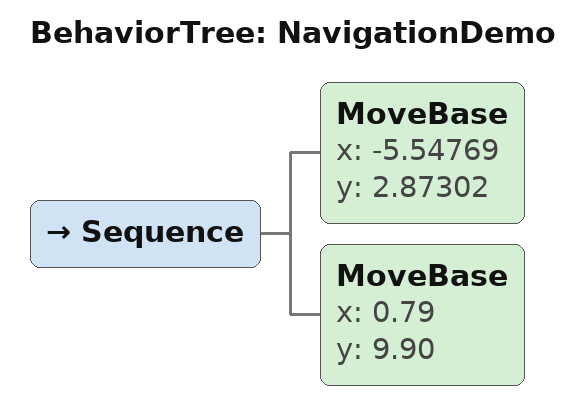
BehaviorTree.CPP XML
<root main_tree_to_execute = "NavigationDemo">
    <BehaviorTree ID="NavigationDemo">
        <Sequence>
            <MoveBase x="-5.54769" y="2.87302"/>
            <MoveBase x="0.79" y="9.90"/>
        </Sequence>
    </BehaviorTree>
</root>
